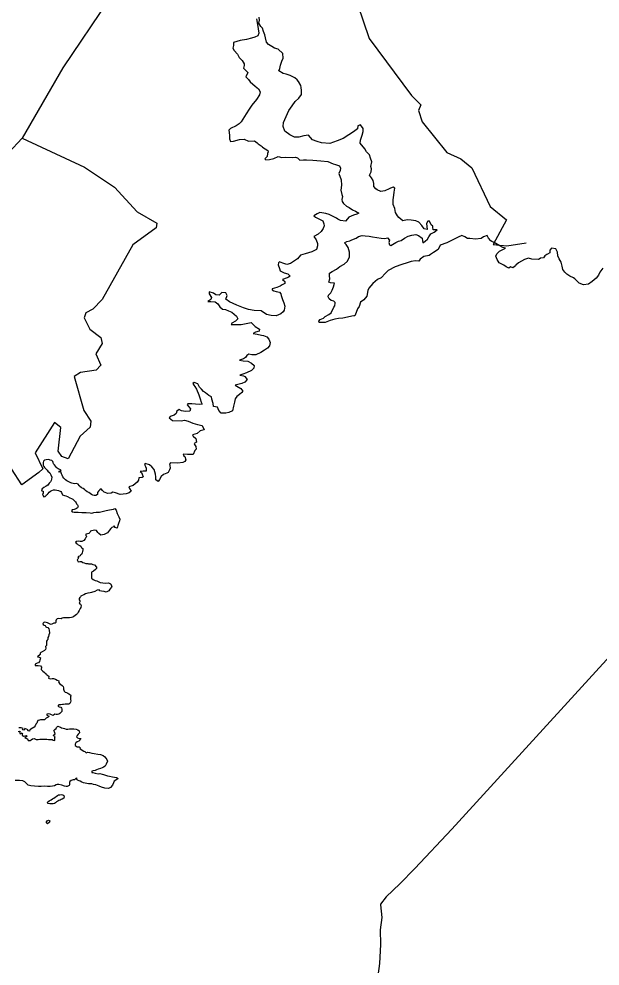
# Model space of a CAD drawing. Header units: metres. Extents: x 13.21 to 19.52, y 42.14 to 46.62.
# Drawn here: x 13.9728 to 14.1504, y 44.7485 to 45.0381 of the extents above; entities that cross this region are included whole.
import ezdxf

# ---------------------------------------------------------------- set-up
doc = ezdxf.new("R2010")
doc.units = ezdxf.units.M
doc.header["$MEASUREMENT"] = 0
for name, color, linetype in [('CESTE', 5, 'Continuous'), ('granica', 2, 'Continuous'), ('hr', 9, 'Continuous')]:
    doc.layers.add(name, color=color, linetype=linetype)

msp = doc.modelspace()

# ---------------------------------------------------------------- linework, layer by layer
at = {"layer": 'CESTE'}
for points in [[(14.11075, 45.09736), (14.1093, 45.09213), (14.10718, 45.09102), (14.10234, 45.09109), (14.0961, 45.08531), (14.08734, 45.06862), (14.08672, 45.05974), (14.08261, 45.05521), (14.07721, 45.05158), (14.07628, 45.04262), (14.07986, 45.03214), (14.09272, 45.01463), (14.09562, 45.01184), (14.09491, 45.01004), (14.09606, 45.00658), (14.10357, 44.99728), (14.10784, 44.99529), (14.11115, 44.99257), (14.11682, 44.98073), (14.12178, 44.97667), (14.11775, 44.96912), (14.12188, 44.96867), (14.12776, 44.96958)], [(14.01525, 45.06751), (14.01212, 45.0648), (14.01178, 45.05579), (14.00654, 45.05198), (14.00036, 45.0442), (13.98623, 45.02313), (13.97373, 45.00165)], [(13.97373, 45.00165), (13.96957, 44.99714), (13.96797, 44.99187), (13.96181, 44.98884), (13.96011, 44.98359), (13.95991, 44.96924), (13.95766, 44.9641), (13.95107, 44.9587), (13.94807, 44.95375), (13.94513, 44.95082), (13.92262, 44.9364), (13.91822, 44.93204), (13.9111, 44.92692), (13.90423, 44.91935), (13.90325, 44.91779), (13.90506, 44.91252), (13.9042, 44.90144)], [(13.97373, 45.00165), (13.99278, 44.9928), (14.00198, 44.98666), (14.00892, 44.97914), (14.01493, 44.97563), (14.0147, 44.97421), (14.00755, 44.96897), (13.99818, 44.95228), (13.9954, 44.94929), (13.99322, 44.9482), (13.99266, 44.94672), (13.99442, 44.94323), (13.99784, 44.94065), (13.99817, 44.93886), (13.99623, 44.93568), (13.99776, 44.93219), (13.99641, 44.93065), (13.99158, 44.93001), (13.98964, 44.92872), (13.99263, 44.91834), (13.99474, 44.91512), (13.99455, 44.91329), (13.99147, 44.91049), (13.9878, 44.90361), (13.98591, 44.90424), (13.98473, 44.90591), (13.98554, 44.91319), (13.98366, 44.91466), (13.97777, 44.90538), (13.98008, 44.90053), (13.9788, 44.89936), (13.97362, 44.89566), (13.97053, 44.90055)]]:
    msp.add_lwpolyline(points, dxfattribs=at)
at = {"layer": 'granica'}
msp.add_lwpolyline([(14.15667, 44.84684), (14.10509, 44.79032), (14.09379, 44.77828), (14.08914, 44.77357), (14.08505, 44.76961), (14.08331, 44.76742), (14.08332, 44.7672), (14.08368, 44.76329), (14.08317, 44.75956), (14.08327, 44.75502), (14.08295, 44.74921), (14.08213, 44.74319)], dxfattribs=at)
at = {"layer": 'hr'}
for points in [[(14.04539, 45.03812), (14.04581, 45.03575), (14.04591, 45.03509), (14.04605, 45.03372), (14.04583, 45.03296), (14.04486, 45.03246), (14.04387, 45.03223), (14.04231, 45.03174), (14.04038, 45.03146), (14.03837, 45.03088), (14.03835, 45.03026), (14.03834, 45.02998), (14.03813, 45.02918), (14.03859, 45.02845), (14.03953, 45.02727), (14.04007, 45.02631), (14.04104, 45.02533), (14.04162, 45.02437), (14.04162, 45.02384), (14.0414, 45.02305), (14.04271, 45.02174), (14.04208, 45.0204), (14.04298, 45.01953), (14.04344, 45.01882), (14.04495, 45.01757), (14.04596, 45.01668), (14.04652, 45.01574), (14.0463, 45.01488), (14.04534, 45.01348), (14.04397, 45.01172), (14.04317, 45.01044), (14.04221, 45.00909), (14.0407, 45.00664), (14.04006, 45.006), (14.03921, 45.00543), (14.03746, 45.00458), (14.03692, 45.00405), (14.03706, 45.00338), (14.03714, 45.00241), (14.03711, 45.0014), (14.03739, 45.00056), (14.03836, 45.00068), (14.04016, 45.00119), (14.04161, 45.00131), (14.04293, 45.0007), (14.04478, 45.00078), (14.04561, 45.00022), (14.04587, 44.99993), (14.04713, 44.99911), (14.04726, 44.99889), (14.04803, 44.99837), (14.04881, 44.99789), (14.04897, 44.99742), (14.04871, 44.99697), (14.04867, 44.99606), (14.0479, 44.9953), (14.04818, 44.99502), (14.04932, 44.99514), (14.05065, 44.99545), (14.05204, 44.99599), (14.05316, 44.99568), (14.0542, 44.99583), (14.05652, 44.99571), (14.05729, 44.99577), (14.05786, 44.99564), (14.05862, 44.99491), (14.05977, 44.99495), (14.06069, 44.995), (14.06258, 44.99486), (14.06501, 44.99466), (14.06719, 44.99452), (14.06885, 44.99381), (14.06949, 44.99354), (14.07076, 44.9932), (14.07104, 44.99247), (14.07097, 44.9917), (14.07057, 44.99082), (14.07123, 44.98885), (14.07135, 44.98722), (14.07116, 44.9857), (14.07146, 44.98443), (14.07166, 44.98377), (14.07142, 44.98285), (14.07157, 44.98228), (14.072, 44.98169), (14.07293, 44.98083), (14.07372, 44.98041), (14.07475, 44.97975), (14.07561, 44.97931), (14.07669, 44.97866), (14.07607, 44.97838), (14.07503, 44.97804), (14.07361, 44.97751), (14.07317, 44.97698), (14.07253, 44.97625), (14.07102, 44.9764), (14.07025, 44.97688), (14.06987, 44.97716), (14.06878, 44.97771), (14.06756, 44.97823), (14.0666, 44.97862), (14.06469, 44.97893), (14.0639, 44.97846), (14.06288, 44.97788), (14.06346, 44.97744), (14.0642, 44.9771), (14.0657, 44.97636), (14.06598, 44.9754), (14.06609, 44.97484), (14.0658, 44.974), (14.0651, 44.97309), (14.06422, 44.97225), (14.06291, 44.9716), (14.06357, 44.97058), (14.06402, 44.96937), (14.06405, 44.96868), (14.06368, 44.96762), (14.06225, 44.96688), (14.06028, 44.9663), (14.05886, 44.96583), (14.05791, 44.96476), (14.05703, 44.96413), (14.05572, 44.96326), (14.05462, 44.96298), (14.05338, 44.96335), (14.05244, 44.9638), (14.05215, 44.96345), (14.052, 44.96285), (14.05242, 44.96175), (14.05265, 44.96102), (14.05384, 44.96043), (14.05491, 44.9601), (14.05568, 44.95945), (14.0552, 44.95911), (14.05479, 44.95896), (14.05333, 44.95837), (14.05404, 44.95778), (14.05408, 44.95719), (14.05321, 44.95677), (14.05257, 44.9564), (14.05162, 44.95599), (14.05015, 44.95553), (14.05019, 44.95529), (14.05064, 44.95491), (14.05138, 44.95477), (14.05239, 44.95455), (14.05281, 44.95399), (14.05289, 44.95352), (14.05331, 44.95232), (14.05373, 44.95125), (14.05403, 44.95027), (14.05381, 44.94898), (14.05353, 44.9485), (14.05279, 44.94794), (14.05207, 44.94756), (14.0514, 44.94732), (14.04991, 44.94741), (14.04848, 44.94773), (14.04683, 44.94878), (14.04463, 44.94896), (14.04294, 44.94922), (14.04141, 44.94978), (14.03934, 44.9506), (14.03711, 44.95153), (14.036, 44.95236), (14.03644, 44.9535), (14.03598, 44.95436), (14.03478, 44.95446), (14.03397, 44.95365), (14.03297, 44.95375), (14.03227, 44.95421), (14.03095, 44.95463), (14.0309, 44.95398), (14.03162, 44.95292), (14.03137, 44.95228), (14.03054, 44.95167), (14.03147, 44.95171), (14.03273, 44.95162), (14.03351, 44.951), (14.03414, 44.95007), (14.03495, 44.94929), (14.03589, 44.94924), (14.03683, 44.94886), (14.03786, 44.94838), (14.03926, 44.94721), (14.03972, 44.94637), (14.03891, 44.94563), (14.03779, 44.94504), (14.03767, 44.94463), (14.03866, 44.94468), (14.04073, 44.94465), (14.04377, 44.9453), (14.04498, 44.94406), (14.0463, 44.9432), (14.04618, 44.94263), (14.04507, 44.94226), (14.04431, 44.94189), (14.04563, 44.94167), (14.04686, 44.94133), (14.04755, 44.94123), (14.04852, 44.94087), (14.0491, 44.94012), (14.04956, 44.93916), (14.04934, 44.9381), (14.0487, 44.93737), (14.04787, 44.93684), (14.04667, 44.93603), (14.04519, 44.93534), (14.04393, 44.93538), (14.04302, 44.93562), (14.04238, 44.93518), (14.04203, 44.93456), (14.04142, 44.93418), (14.04016, 44.93376), (14.04132, 44.93351), (14.04275, 44.93345), (14.04385, 44.9328), (14.0447, 44.93208), (14.04453, 44.93132), (14.04382, 44.93054), (14.04231, 44.92991), (14.04116, 44.92944), (14.04029, 44.92912), (14.04138, 44.9289), (14.0418, 44.92878), (14.04255, 44.9278), (14.04182, 44.92705), (14.04085, 44.92661), (14.03882, 44.92605), (14.03937, 44.92574), (14.04057, 44.9251), (14.04123, 44.92429), (14.04088, 44.92387), (14.04014, 44.92325), (14.03933, 44.92265), (14.03885, 44.92195), (14.03864, 44.92089), (14.03838, 44.9197), (14.03804, 44.91827), (14.03695, 44.91775), (14.03598, 44.91756), (14.03455, 44.91753), (14.03382, 44.91832), (14.03341, 44.91935), (14.03228, 44.91961), (14.03217, 44.92045), (14.03171, 44.92186), (14.03167, 44.92254), (14.0308, 44.92296), (14.02976, 44.92373), (14.02915, 44.92412), (14.02855, 44.92483), (14.028, 44.92551), (14.02744, 44.92645), (14.02634, 44.92693), (14.02596, 44.92665), (14.02623, 44.92609), (14.02649, 44.92569), (14.02703, 44.92483), (14.02776, 44.92316), (14.02812, 44.92193), (14.02848, 44.92094), (14.02872, 44.92025), (14.02787, 44.92021), (14.02678, 44.9203), (14.02564, 44.92036), (14.02441, 44.92036), (14.02419, 44.92012), (14.02523, 44.91883), (14.02504, 44.91817), (14.02365, 44.91805), (14.02249, 44.91829), (14.02172, 44.91863), (14.02098, 44.91815), (14.02087, 44.91742), (14.02024, 44.91691), (14.01902, 44.91652), (14.01872, 44.91609), (14.01967, 44.91531), (14.02238, 44.91523), (14.02335, 44.91537), (14.02449, 44.91508), (14.0259, 44.91449), (14.02733, 44.91406), (14.02881, 44.91375), (14.02941, 44.91246), (14.02818, 44.91212), (14.0272, 44.91131), (14.02649, 44.91106), (14.02577, 44.91088), (14.02597, 44.91046), (14.02682, 44.90976), (14.02708, 44.90864), (14.02631, 44.90823), (14.02644, 44.90795), (14.02684, 44.90736), (14.02694, 44.90649), (14.02655, 44.90608), (14.02599, 44.90491), (14.02426, 44.90492), (14.02301, 44.90501), (14.02311, 44.90455), (14.02347, 44.90423), (14.02376, 44.90327), (14.02344, 44.90278), (14.02284, 44.90243), (14.02131, 44.90222), (14.01912, 44.90232), (14.01877, 44.90198), (14.01889, 44.90148), (14.019, 44.9007), (14.01881, 44.90018), (14.01833, 44.8994), (14.01792, 44.89915), (14.01699, 44.89875), (14.01621, 44.89818), (14.0157, 44.89726), (14.01529, 44.8966), (14.0146, 44.89712), (14.01457, 44.89804), (14.01455, 44.89884), (14.01406, 44.90033), (14.01338, 44.90111), (14.01263, 44.90175), (14.01137, 44.9021), (14.01111, 44.90185), (14.01148, 44.90121), (14.01167, 44.90073), (14.01164, 44.89975), (14.01074, 44.89977), (14.00983, 44.89974), (14.01025, 44.89942), (14.01043, 44.89889), (14.01074, 44.89802), (14.01039, 44.89788), (14.00946, 44.8978), (14.00927, 44.89703), (14.00888, 44.89646), (14.00766, 44.89536), (14.00635, 44.89498), (14.00658, 44.89446), (14.00703, 44.89368), (14.00644, 44.89313), (14.00557, 44.89285), (14.00372, 44.89263), (14.00223, 44.89313), (14.00149, 44.89341), (14.00094, 44.89311), (13.99994, 44.89294), (13.99877, 44.89335), (13.99832, 44.8939), (13.99793, 44.89443), (13.99754, 44.89413), (13.99709, 44.89371), (13.99675, 44.89323), (13.99678, 44.89266), (13.99629, 44.89238), (13.99578, 44.8924), (13.99539, 44.89247), (13.99496, 44.8927), (13.99408, 44.89323), (13.99359, 44.8935), (13.99308, 44.89391), (13.99282, 44.89416), (13.9924, 44.8945), (13.99191, 44.89469), (13.99131, 44.89516), (13.99115, 44.89543), (13.99089, 44.89577), (13.99032, 44.89599), (13.98983, 44.89597), (13.98937, 44.89599), (13.98896, 44.89612), (13.98858, 44.89627), (13.98803, 44.89655), (13.98738, 44.89686), (13.98699, 44.89717), (13.98674, 44.89742), (13.98652, 44.89767), (13.98622, 44.8981), (13.98597, 44.89857), (13.98577, 44.89902), (13.98561, 44.89959), (13.98513, 44.89952), (13.98491, 44.89979), (13.98565, 44.89993), (13.98542, 44.90018), (13.98475, 44.9005), (13.98449, 44.9007), (13.98423, 44.90092), (13.98395, 44.90133), (13.98359, 44.9017), (13.9833, 44.90204), (13.98318, 44.90242), (13.98312, 44.90278), (13.98285, 44.90305), (13.98231, 44.90315), (13.98189, 44.90332), (13.98108, 44.90321), (13.98056, 44.90314), (13.98027, 44.90284), (13.9802, 44.9024), (13.98021, 44.90208), (13.98021, 44.90163), (13.98034, 44.90124), (13.98055, 44.9009), (13.981, 44.9005), (13.98136, 44.90014), (13.98161, 44.89979), (13.98216, 44.89925), (13.98251, 44.89863), (13.98284, 44.89795), (13.98276, 44.89731), (13.98266, 44.8969), (13.98237, 44.89651), (13.9822, 44.89631), (13.98202, 44.8961), (13.98163, 44.89552), (13.98105, 44.89522), (13.9804, 44.89479), (13.97989, 44.89441), (13.97963, 44.89404), (13.97979, 44.89374), (13.98017, 44.89366), (13.98013, 44.89301), (13.97997, 44.89273), (13.9801, 44.8925), (13.98022, 44.89225), (13.98039, 44.89197), (13.98083, 44.89209), (13.9811, 44.89234), (13.98123, 44.89252), (13.98146, 44.89275), (13.98165, 44.89298), (13.98201, 44.89336), (13.98246, 44.89364), (13.98282, 44.89386), (13.9833, 44.89404), (13.98388, 44.89407), (13.98489, 44.89386), (13.98554, 44.89359), (13.98582, 44.89325), (13.98598, 44.89279), (13.98604, 44.89252), (13.98665, 44.89236), (13.98709, 44.89221), (13.98765, 44.89203), (13.98836, 44.89163), (13.9888, 44.89147), (13.98919, 44.89119), (13.98969, 44.89086), (13.99009, 44.89045), (13.99023, 44.89014), (13.99041, 44.88982), (13.9907, 44.88945), (13.99083, 44.88911), (13.99077, 44.88885), (13.99068, 44.88855), (13.99041, 44.88834), (13.98999, 44.88819), (13.98967, 44.88811), (13.98908, 44.88801), (13.98882, 44.88766), (13.98903, 44.8874), (13.98964, 44.88727), (13.99016, 44.88726), (13.9909, 44.88721), (13.99195, 44.88715), (13.99335, 44.88715), (13.99458, 44.88701), (13.99497, 44.88698), (13.99532, 44.88703), (13.99565, 44.88715), (13.99636, 44.88722), (13.99736, 44.88726), (13.9982, 44.88749), (13.99939, 44.88773), (14.00042, 44.88794), (14.00162, 44.8882), (14.0021, 44.88835), (14.0025, 44.88785), (14.00282, 44.88685), (14.00328, 44.88585), (14.00357, 44.88512), (14.00348, 44.88463), (14.0032, 44.88383), (14.00297, 44.88322), (14.00276, 44.88232), (14.00217, 44.88254), (14.00189, 44.88304), (14.00162, 44.88282), (14.00111, 44.88256), (14.00089, 44.88222), (14.0004, 44.88173), (13.9998, 44.88098), (13.99879, 44.88045), (13.99777, 44.88024), (13.99718, 44.88069), (13.99688, 44.88106), (13.99643, 44.8817), (13.99582, 44.88178), (13.99543, 44.88163), (13.99496, 44.88151), (13.99465, 44.88145), (13.99443, 44.88105), (13.99415, 44.88074), (13.99374, 44.88064), (13.99326, 44.8805), (13.99325, 44.88013), (13.99351, 44.87984), (13.99326, 44.87956), (13.99303, 44.87911), (13.99263, 44.87864), (13.99202, 44.87825), (13.99153, 44.87825), (13.99099, 44.8784), (13.99037, 44.87832), (13.99002, 44.87812), (13.99026, 44.8778), (13.99058, 44.87754), (13.99089, 44.87727), (13.99137, 44.87711), (13.99164, 44.87685), (13.99193, 44.87639), (13.99225, 44.87612), (13.99225, 44.8757), (13.99221, 44.8752), (13.99212, 44.8748), (13.99202, 44.87453), (13.99189, 44.87436), (13.99162, 44.87409), (13.99144, 44.87391), (13.99072, 44.87359), (13.99098, 44.87325), (13.99075, 44.87291), (13.99052, 44.87264), (13.99084, 44.87207), (13.99133, 44.87217), (13.99189, 44.87217), (13.99232, 44.87189), (13.9927, 44.87175), (13.99326, 44.87151), (13.99378, 44.87152), (13.99407, 44.87147), (13.99497, 44.87144), (13.99534, 44.87123), (13.99589, 44.87117), (13.99647, 44.87042), (13.99645, 44.87003), (13.99619, 44.86977), (13.99558, 44.86919), (13.99497, 44.86894), (13.99497, 44.86878), (13.99497, 44.86711), (13.99544, 44.86665), (13.99605, 44.86641), (13.99654, 44.86622), (13.99758, 44.86575), (13.99919, 44.86555), (14.00016, 44.86562), (14.00077, 44.86531), (14.0012, 44.86462), (14.00107, 44.8643), (14.00059, 44.8637), (14.00028, 44.86318), (13.99944, 44.86276), (13.99883, 44.86301), (13.99804, 44.86308), (13.99747, 44.86316), (13.9973, 44.86348), (13.99669, 44.86345), (13.99594, 44.86302), (13.99497, 44.86267), (13.99454, 44.86261), (13.9938, 44.86249), (13.99316, 44.86227), (13.99263, 44.86196), (13.99208, 44.86174), (13.9917, 44.86155), (13.99157, 44.86138), (13.99141, 44.86118), (13.99117, 44.86086), (13.99114, 44.86042), (13.99142, 44.86018), (13.99137, 44.85986), (13.99117, 44.85948), (13.99162, 44.85912), (13.99174, 44.85868), (13.99165, 44.85811), (13.99149, 44.85778), (13.99113, 44.85721), (13.99086, 44.85669), (13.99067, 44.85629), (13.99038, 44.85595), (13.98996, 44.85564), (13.98956, 44.8554), (13.98925, 44.85517), (13.98879, 44.855), (13.98819, 44.85495), (13.98757, 44.85494), (13.98705, 44.85491), (13.98637, 44.85492), (13.98595, 44.85483), (13.98566, 44.85469), (13.98498, 44.85473), (13.98446, 44.85462), (13.98417, 44.85438), (13.98404, 44.854), (13.98408, 44.85379), (13.98401, 44.85348), (13.98379, 44.85327), (13.98342, 44.85327), (13.98301, 44.85313), (13.98262, 44.8529), (13.98234, 44.85301), (13.98192, 44.85321), (13.9815, 44.85337), (13.98111, 44.85352), (13.98047, 44.85361), (13.98004, 44.85322), (13.98014, 44.85286), (13.98043, 44.8527), (13.98081, 44.85263), (13.98097, 44.85218), (13.98123, 44.8521), (13.98161, 44.85195), (13.98187, 44.85159), (13.98199, 44.85118), (13.98206, 44.85029), (13.98186, 44.84972), (13.98176, 44.84925), (13.9816, 44.84895), (13.98164, 44.84834), (13.98137, 44.84807), (13.98115, 44.84785), (13.98117, 44.84744), (13.98124, 44.84704), (13.98117, 44.84672), (13.98118, 44.84644), (13.98089, 44.84621), (13.981, 44.84567), (13.98091, 44.84524), (13.98058, 44.84492), (13.97991, 44.84458), (13.97949, 44.84433), (13.97928, 44.84412), (13.97926, 44.84376), (13.97841, 44.84303), (13.9789, 44.84294), (13.97932, 44.84272), (13.97922, 44.84233), (13.97912, 44.84198), (13.97902, 44.84157), (13.97876, 44.84121), (13.97835, 44.84107), (13.97776, 44.84082), (13.97773, 44.84039), (13.9786, 44.84036), (13.97934, 44.84027), (13.97962, 44.83988), (13.97953, 44.8391), (13.98005, 44.83867), (13.98046, 44.83832), (13.98079, 44.83804), (13.98114, 44.83775), (13.98131, 44.83754), (13.98161, 44.83733), (13.9819, 44.8371), (13.9819, 44.83687), (13.98181, 44.83648), (13.98229, 44.83634), (13.98291, 44.83639), (13.98335, 44.83636), (13.9839, 44.83617), (13.98445, 44.83585), (13.98493, 44.83564), (13.9849, 44.83535), (13.98513, 44.83488), (13.98601, 44.83427), (13.9863, 44.83395), (13.98637, 44.83354), (13.98642, 44.83317), (13.98651, 44.83282), (13.98658, 44.83254), (13.98693, 44.83225), (13.98726, 44.83215), (13.9877, 44.83194), (13.98806, 44.83173), (13.98848, 44.83145), (13.98867, 44.83108), (13.98851, 44.83078), (13.98854, 44.83032), (13.98857, 44.82997), (13.9886, 44.82955), (13.98851, 44.82911), (13.98836, 44.82879), (13.98798, 44.82856), (13.9874, 44.82856), (13.98689, 44.82857), (13.98637, 44.82845), (13.98606, 44.82841), (13.98556, 44.82838), (13.98492, 44.82835), (13.98466, 44.82796), (13.98511, 44.82772), (13.98555, 44.82758), (13.98579, 44.82732), (13.98592, 44.8271), (13.98591, 44.82668), (13.98585, 44.82628), (13.98569, 44.82605), (13.98529, 44.82573), (13.98491, 44.82545), (13.98453, 44.82536), (13.98418, 44.82537), (13.98369, 44.82551), (13.98323, 44.82505), (13.98272, 44.82529), (13.98233, 44.8255), (13.98174, 44.82555), (13.98129, 44.82548), (13.98132, 44.82516), (13.98169, 44.82497), (13.98197, 44.82491), (13.98171, 44.82456), (13.98107, 44.82424), (13.98058, 44.82371), (13.98036, 44.82377), (13.97997, 44.82373), (13.97932, 44.82377), (13.97903, 44.82368), (13.97858, 44.82353), (13.97835, 44.82309), (13.97819, 44.82273), (13.97793, 44.82246), (13.9777, 44.82195), (13.97744, 44.82156), (13.97712, 44.82132), (13.97689, 44.82118), (13.97608, 44.8207), (13.97597, 44.8203), (13.97549, 44.82035), (13.97562, 44.82074), (13.97459, 44.82111), (13.97436, 44.82056), (13.97381, 44.82073), (13.97405, 44.82112), (13.97349, 44.82128), (13.97269, 44.82129)], [(14.15126, 44.9619), (14.15035, 44.96069), (14.14995, 44.95971), (14.14923, 44.95879), (14.148, 44.95775), (14.1469, 44.95694), (14.14532, 44.95675), (14.14405, 44.95723), (14.1435, 44.95778), (14.14265, 44.95865), (14.14229, 44.95894), (14.14111, 44.95938), (14.14026, 44.95999), (14.13961, 44.96062), (14.13898, 44.96146), (14.13885, 44.96249), (14.13847, 44.96373), (14.13785, 44.96472), (14.13749, 44.96563), (14.13736, 44.96678), (14.13684, 44.96778), (14.1355, 44.96795), (14.13502, 44.96734), (14.13505, 44.96658), (14.13431, 44.96618), (14.13412, 44.96604), (14.13355, 44.96561), (14.13311, 44.96504), (14.1322, 44.96489), (14.13179, 44.96461), (14.13146, 44.96455), (14.12954, 44.96465), (14.12855, 44.96497), (14.12725, 44.96451), (14.12542, 44.96354), (14.12469, 44.9628), (14.12452, 44.96262), (14.12368, 44.96198), (14.12306, 44.96225), (14.12251, 44.96182), (14.1217, 44.96227), (14.12099, 44.96277), (14.11959, 44.96346), (14.11891, 44.96449), (14.11855, 44.96552), (14.11883, 44.96623), (14.11967, 44.9671), (14.12148, 44.96798), (14.12068, 44.96814), (14.11957, 44.96882), (14.11807, 44.96972), (14.11727, 44.97007), (14.117, 44.97019), (14.11629, 44.97108), (14.11591, 44.97181), (14.11481, 44.97141), (14.11403, 44.97089), (14.1123, 44.97077), (14.11054, 44.9709), (14.10991, 44.97094), (14.10907, 44.97141), (14.10816, 44.97189), (14.107, 44.97132), (14.1058, 44.9707), (14.10357, 44.96959), (14.10154, 44.96887), (14.10086, 44.96755), (14.0995, 44.96663), (14.09856, 44.96603), (14.09812, 44.96574), (14.0965, 44.96541), (14.0954, 44.96459), (14.09504, 44.96399), (14.094, 44.9641), (14.09267, 44.96393), (14.09141, 44.96345), (14.08984, 44.963), (14.08775, 44.96226), (14.08564, 44.9612), (14.0848, 44.96032), (14.08348, 44.95896), (14.08239, 44.95841), (14.0809, 44.95722), (14.07974, 44.9558), (14.07942, 44.95502), (14.07915, 44.95335), (14.07815, 44.95217), (14.07721, 44.95149), (14.07677, 44.95014), (14.07628, 44.94945), (14.07587, 44.94832), (14.07546, 44.94727), (14.07514, 44.94732), (14.07452, 44.94719), (14.07319, 44.9469), (14.0718, 44.94661), (14.07041, 44.94648), (14.06929, 44.94624), (14.0679, 44.94583), (14.06638, 44.9453), (14.06456, 44.9453), (14.06441, 44.94568), (14.06483, 44.94616), (14.06582, 44.9466), (14.0664, 44.94708), (14.06746, 44.9477), (14.0682, 44.94823), (14.069, 44.94993), (14.06936, 44.95038), (14.06939, 44.95114), (14.06938, 44.95137), (14.06902, 44.95177), (14.06818, 44.95194), (14.06763, 44.95245), (14.06725, 44.95311), (14.06743, 44.95366), (14.06808, 44.95432), (14.0685, 44.95513), (14.06887, 44.95616), (14.06921, 44.95733), (14.06804, 44.95737), (14.06747, 44.9576), (14.06778, 44.9586), (14.06769, 44.95956), (14.06772, 44.96031), (14.06853, 44.96081), (14.06988, 44.96156), (14.07088, 44.9624), (14.07221, 44.9631), (14.07322, 44.96397), (14.07377, 44.96532), (14.07377, 44.96681), (14.0734, 44.96814), (14.0728, 44.96913), (14.07225, 44.9696), (14.07303, 44.97), (14.07387, 44.97019), (14.07451, 44.97052), (14.07585, 44.97104), (14.07656, 44.97154), (14.0777, 44.97181), (14.0786, 44.97179), (14.07977, 44.97162), (14.08079, 44.97149), (14.08216, 44.97123), (14.08349, 44.97102), (14.08461, 44.9709), (14.08543, 44.97116), (14.08606, 44.9704), (14.08583, 44.96974), (14.086, 44.96897), (14.08644, 44.96884), (14.08794, 44.96968), (14.08877, 44.97008), (14.08961, 44.97032), (14.09063, 44.97106), (14.09176, 44.97167), (14.09283, 44.972), (14.09406, 44.97213), (14.0949, 44.97181), (14.09606, 44.97108), (14.09616, 44.97026), (14.09622, 44.96963), (14.09696, 44.97008), (14.09761, 44.97078), (14.09803, 44.97142), (14.09871, 44.97237), (14.09968, 44.97288), (14.10061, 44.97355), (14.09939, 44.97362), (14.0993, 44.97436), (14.09929, 44.97471), (14.09876, 44.97509), (14.09828, 44.9762), (14.0977, 44.97622), (14.09737, 44.97552), (14.09746, 44.97464), (14.09759, 44.97374), (14.09663, 44.9739), (14.09595, 44.97487), (14.09504, 44.97591), (14.09407, 44.97635), (14.09266, 44.97655), (14.09143, 44.97669), (14.0901, 44.97637), (14.08893, 44.97731), (14.08846, 44.97786), (14.08787, 44.97892), (14.08765, 44.98008), (14.0872, 44.98133), (14.08715, 44.98277), (14.08737, 44.98417), (14.08749, 44.98512), (14.08763, 44.98631), (14.08715, 44.98668), (14.08638, 44.98637), (14.08597, 44.98611), (14.08457, 44.98551), (14.08335, 44.98536), (14.08223, 44.98584), (14.08186, 44.98617), (14.08129, 44.98688), (14.08125, 44.98774), (14.08103, 44.98863), (14.08052, 44.98948), (14.07989, 44.99033), (14.08038, 44.99133), (14.08049, 44.99226), (14.08028, 44.99296), (14.08061, 44.99439), (14.08019, 44.99554), (14.07988, 44.9965), (14.07899, 44.99749), (14.07847, 44.99839), (14.07708, 45.00008), (14.07716, 45.00097), (14.07734, 45.00159), (14.07767, 45.0025), (14.07803, 45.00363), (14.078, 45.0046), (14.07717, 45.00574), (14.07633, 45.00536), (14.07624, 45.00451), (14.07502, 45.00351), (14.07355, 45.00267), (14.07187, 45.0015), (14.07004, 45.00084), (14.06782, 45.00002), (14.06529, 45.00022), (14.06389, 45.00056), (14.06253, 45.00111), (14.06126, 45.00258), (14.05982, 45.0023), (14.05828, 45.0019), (14.05696, 45.00191), (14.05558, 45.00262), (14.05408, 45.00378), (14.05357, 45.00523), (14.05359, 45.00646), (14.05445, 45.00828), (14.05524, 45.01008), (14.05626, 45.01154), (14.05722, 45.01288), (14.05835, 45.01388), (14.05912, 45.01497), (14.05918, 45.01616), (14.05904, 45.01713), (14.05896, 45.01776), (14.05818, 45.01897), (14.05777, 45.01941), (14.05708, 45.02007), (14.05568, 45.02079), (14.05448, 45.02119), (14.05354, 45.02144), (14.05217, 45.02218), (14.05251, 45.02296), (14.05276, 45.02399), (14.05316, 45.02519), (14.0535, 45.02607), (14.05338, 45.02755), (14.05198, 45.0288), (14.05085, 45.02912), (14.0501, 45.02961), (14.04903, 45.03024), (14.04843, 45.03098), (14.04817, 45.03226), (14.0479, 45.03317), (14.04752, 45.03427), (14.04718, 45.03523), (14.04671, 45.0358), (14.04605, 45.03682), (14.04627, 45.03774), (14.0462, 45.03863)], [(13.97252, 44.82022), (13.97293, 44.82031), (13.97316, 44.82017), (13.9729, 44.81987), (13.97313, 44.81948), (13.97378, 44.81979), (13.9739, 44.8196), (13.97374, 44.81938), (13.97377, 44.81905), (13.97419, 44.81872), (13.97494, 44.819), (13.97529, 44.81879), (13.9746, 44.81821), (13.97542, 44.81794), (13.9756, 44.81746), (13.97618, 44.81748), (13.97655, 44.81766), (13.97687, 44.8179), (13.97739, 44.81806), (13.97787, 44.8178), (13.97804, 44.81771), (13.97861, 44.81775), (13.9792, 44.81782), (13.98036, 44.81784), (13.98088, 44.8178), (13.9813, 44.81783), (13.98184, 44.81776), (13.98246, 44.81775), (13.98288, 44.81774), (13.98324, 44.81751), (13.98369, 44.81743), (13.98369, 44.8178), (13.98378, 44.81831), (13.98379, 44.81863), (13.98338, 44.81891), (13.98344, 44.81919), (13.98382, 44.81952), (13.98367, 44.82008), (13.98348, 44.82045), (13.98378, 44.82079), (13.98412, 44.82111), (13.98428, 44.82142), (13.98462, 44.82177), (13.98516, 44.82165), (13.98548, 44.82149), (13.98578, 44.82134), (13.98626, 44.82123), (13.98672, 44.82106), (13.98716, 44.82095), (13.98774, 44.82092), (13.98818, 44.821), (13.98884, 44.82102), (13.98958, 44.82101), (13.99022, 44.82089), (13.99081, 44.82066), (13.99117, 44.82041), (13.99132, 44.81978), (13.99087, 44.81939), (13.99057, 44.81898), (13.99038, 44.81856), (13.99067, 44.81823), (13.99119, 44.81809), (13.9917, 44.818), (13.99144, 44.81761), (13.99108, 44.81726), (13.9906, 44.81706), (13.99018, 44.81677), (13.98995, 44.81628), (13.98992, 44.81594), (13.99021, 44.81568), (13.99059, 44.81554), (13.99114, 44.81547), (13.99152, 44.81517), (13.9914, 44.81485), (13.99166, 44.81478), (13.99212, 44.81452), (13.99259, 44.81422), (13.99288, 44.81403), (13.99329, 44.81368), (13.99381, 44.81387), (13.99437, 44.81377), (13.995, 44.81361), (13.99577, 44.81346), (13.9969, 44.81324), (13.99768, 44.81313), (13.99855, 44.81288), (13.99904, 44.8124), (13.9996, 44.81162), (13.9998, 44.81112), (13.99947, 44.8102), (13.99909, 44.8096), (13.99864, 44.80933), (13.99816, 44.80903), (13.99771, 44.80892), (13.99701, 44.80869), (13.99646, 44.80846), (13.99607, 44.80829), (13.99546, 44.8082), (13.995, 44.80805), (13.995, 44.80769), (13.99531, 44.80765), (13.99602, 44.80742), (13.99694, 44.80725), (13.99752, 44.80733), (13.99821, 44.80718), (13.99865, 44.80702), (13.99983, 44.80659), (14.00043, 44.80652), (14.00137, 44.80628), (14.00256, 44.80612), (14.00306, 44.80585), (14.00241, 44.80527), (14.00184, 44.80498), (14.00168, 44.80449), (14.00137, 44.80376), (14.00078, 44.80309), (14.00017, 44.80277), (13.99904, 44.80288), (13.99798, 44.80317), (13.9973, 44.80347), (13.99626, 44.80383), (13.99555, 44.80401), (13.995, 44.80415), (13.99404, 44.80415), (13.99352, 44.80426), (13.99296, 44.80436), (13.99255, 44.80454), (13.99203, 44.80466), (13.99148, 44.80497), (13.99113, 44.80507), (13.99067, 44.80527), (13.99041, 44.80555), (13.99061, 44.8058), (13.99022, 44.80594), (13.98976, 44.80542), (13.98934, 44.80537), (13.98908, 44.80531), (13.98869, 44.80518), (13.98835, 44.80493), (13.98823, 44.80464), (13.98826, 44.8043), (13.98822, 44.80391), (13.98808, 44.80364), (13.98748, 44.80336), (13.98716, 44.80341), (13.98671, 44.80348), (13.98589, 44.80375), (13.98495, 44.80395), (13.9845, 44.80399), (13.98411, 44.80389), (13.98361, 44.80361), (13.98305, 44.80346), (13.98231, 44.8034), (13.9815, 44.8034), (13.98054, 44.80347), (13.97953, 44.80338), (13.97873, 44.80341), (13.97754, 44.80352), (13.9764, 44.80357), (13.97558, 44.8038), (13.97513, 44.80421), (13.97455, 44.80475), (13.97394, 44.80513), (13.97291, 44.80519), (13.97166, 44.80519)]]:
    msp.add_lwpolyline(points, dxfattribs=at)
for points in [[(13.98221, 44.79804), (13.98157, 44.79814), (13.98148, 44.7986), (13.98199, 44.79901), (13.98261, 44.79934), (13.98303, 44.79959), (13.9834, 44.79982), (13.98381, 44.80007), (13.98417, 44.80034), (13.98451, 44.80057), (13.98488, 44.80079), (13.98525, 44.80087), (13.98568, 44.80094), (13.9862, 44.80082), (13.98652, 44.80058), (13.98664, 44.80017), (13.98644, 44.79979), (13.98602, 44.79953), (13.98568, 44.79935), (13.98533, 44.79917), (13.985, 44.79906), (13.98461, 44.79893), (13.98425, 44.79867), (13.98393, 44.79838), (13.9836, 44.7982), (13.98325, 44.79809), (13.98221, 44.79804)], [(13.98149, 44.79198), (13.98113, 44.79232), (13.98136, 44.79283), (13.98177, 44.79307), (13.98219, 44.79287), (13.9821, 44.79248), (13.98149, 44.79198)]]:
    msp.add_lwpolyline(points, close=True, dxfattribs=at)

doc.saveas('drawing.dxf')
